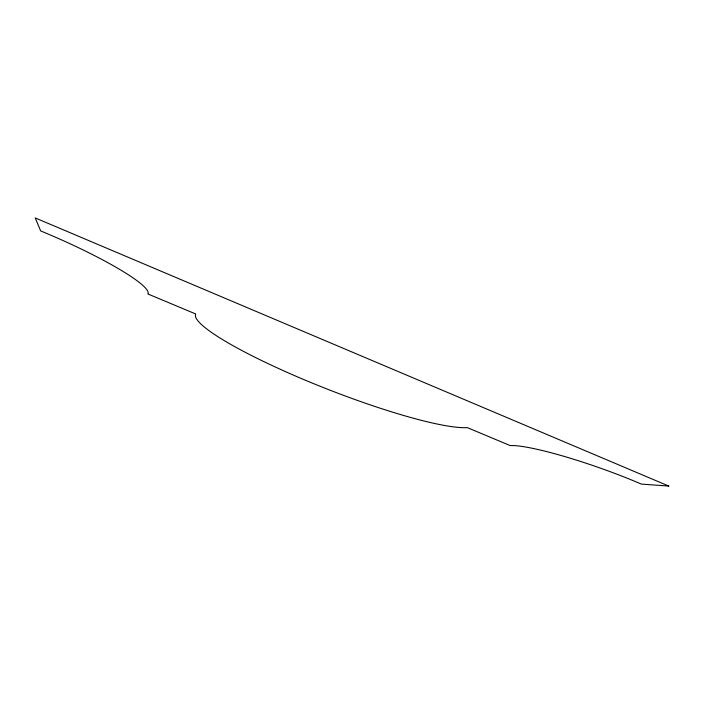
<?xml version="1.0" encoding="UTF-8"?>
<svg xmlns="http://www.w3.org/2000/svg" width="704" height="704" viewBox="0 0 704 704"><rect width="100%" height="100%" fill="white"/><g stroke="black" fill="none" stroke-linecap="round" stroke-linejoin="round"><path stroke-width="1.06" d="M668.8 486.077L641.326 484.088A94.574 12.065 19.3 0 0 510.18 445.57L467.298 427.627A150.621 21.718 21.4 0 1 306.073 380.521A150.621 21.718 21.4 0 1 195.703 313.966L147.884 293.964A104.535 14.432 23.8 0 0 40.665 230.93L35.2 217.923L668.8 486.077"/></g></svg>
